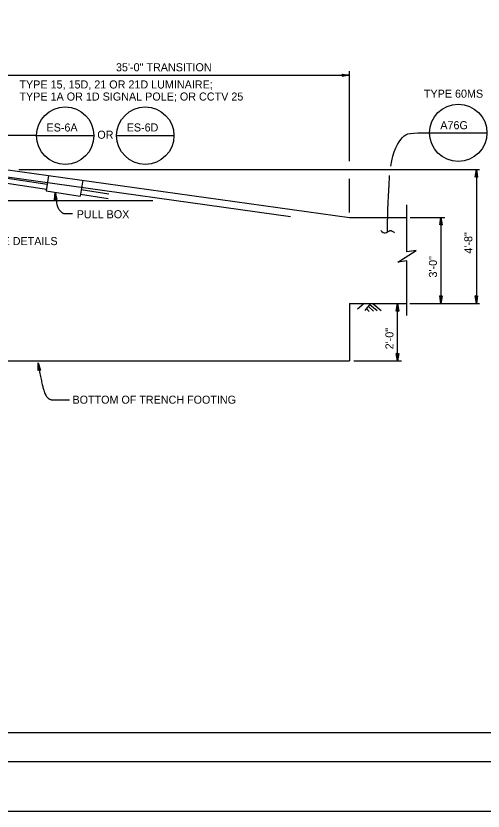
# Model space of a CAD drawing. Extents: x -893 to 867, y -474 to 712.
# Drawn here: x -128 to 279, y -474 to 218 of the extents above; entities that cross this region are included whole.
import ezdxf

# ---------------------------------------------------------------- set-up
doc = ezdxf.new("R2010")
doc.units = 0
for name, color, linetype in [('border_PLOTTING-ELEMENTS', 7, 'Continuous'), ('border_rw_22x34_Cut_Lines', 7, 'Continuous'), ('border_SHEET', 7, 'Continuous'), ('str_Concrete-A', 7, 'Continuous'), ('str_Misc-Steel-F', 7, 'Continuous'), ('str_Text-A', 7, 'Continuous')]:
    doc.layers.add(name, color=color, linetype=linetype)

msp = doc.modelspace()

# ---------------------------------------------------------------- linework, layer by layer
at = {"layer": 'border_PLOTTING-ELEMENTS'}
for points in [[(-893.45, -474.04), (866.55, -474.04), (866.55, 711.96), (-893.45, 711.96)], [(-863.45, 668.96), (836.55, 668.96), (836.55, -431.04), (-863.45, -431.04)]]:
    msp.add_lwpolyline(points, close=True, dxfattribs=at)
at = {"layer": 'border_rw_22x34_Cut_Lines'}
msp.add_lwpolyline([(-863.45, 668.96), (836.55, 668.96), (836.55, -431.04), (-863.45, -431.04)], close=True, dxfattribs=at)
at = {"layer": 'border_SHEET'}
msp.add_line((811.55, -406.04), (-813.45, -406.04), dxfattribs=at)
at = {"layer": 'str_Concrete-A'}
for p, q in [((-136.82, 84.53), (163.18, 42.86)), ((-99.21, 79.31), (-101.27, 65.91)), ((-69.42, 75.17), (-71.54, 61.36)), ((-101.27, 65.91), (-71.54, 61.36)), ((213.1, 12.91), (213.1, 53.8)), ((163.18, 42.86), (213.19, 42.86)), ((205.1, 3.91), (221.1, 13.91)), ((221.1, 13.91), (213.1, 12.91)), ((213.1, 4.91), (205.1, 3.91)), ((213.1, -42.7), (213.1, 4.91)), ((163.18, -32.14), (163.18, -82.14)), ((163.18, -32.14), (213.19, -32.14)), ((175.79, -32.12), (170.09, -37.2)), ((170.09, -32.14), (210.09, -32.14)), ((181.2, -32.16), (176.5, -38.14)), ((180.73, -33.06), (187.18, -38.36)), ((183.39, -32.18), (190.6, -38.12)), ((178, -36.43), (180.06, -38.96)), ((179.56, -34.71), (183.96, -38.71)), ((-636.82, -82.14), (163.18, -82.14))]:
    msp.add_line(p, q, dxfattribs=at)
at = {"layer": 'str_Misc-Steel-F'}
for p, q in [((-137.38, 78.3), (111.71, 43.7)), ((-137.12, 77.26), (-100.39, 71.64)), ((-137.29, 73.07), (-101.02, 67.52)), ((-71.29, 62.98), (-47.29, 59.31)), ((-70.66, 67.1), (-46.66, 63.43)), ((-458.7, 57.48), (-8.31, 57.48))]:
    msp.add_line(p, q, dxfattribs=at)
at = {"layer": 'str_Text-A'}
for p, q in [((-136.82, 166.53), (163.18, 166.53)), ((156.93, 167.08), (156.59, 167.63)), ((156.59, 167.63), (163.18, 166.53)), ((163.18, 166.53), (156.59, 165.43)), ((156.76, 167.36), (163.18, 166.53)), ((163.18, 166.53), (156.76, 165.71)), ((163.18, 166.53), (156.93, 167.08)), ((156.93, 167.08), (157.26, 166.53)), ((156.93, 165.98), (163.18, 166.53)), ((157.26, 166.53), (156.93, 165.98)), ((163.18, 166.53), (157.09, 166.81)), ((157.09, 166.26), (163.18, 166.53)), ((157.26, 166.53), (163.18, 166.53)), ((163.18, 91.86), (163.18, 170.04)), ((156.93, 165.98), (156.59, 165.43)), ((-109.66, 114.02), (-227.95, 114.02)), ((-109.66, 114.02), (-59.68, 114.02)), ((-39.9, 114.02), (10.08, 114.02)), ((232.83, 116.47), (282.81, 116.47)), ((-125.11, 84.53), (276.37, 84.53)), ((272.49, 77.94), (273.59, 84.53)), ((272.77, 78.11), (273.59, 84.53)), ((273.59, 84.53), (273.04, 78.27)), ((273.59, 84.53), (273.31, 78.44)), ((273.59, 84.53), (273.59, -32.14)), ((273.59, 78.61), (273.59, 84.53)), ((273.59, 84.53), (274.69, 77.94)), ((274.14, 78.27), (273.59, 84.53)), ((273.87, 78.44), (273.59, 84.53)), ((273.59, 84.53), (274.42, 78.11)), ((163.18, 47.13), (163.18, 76.34)), ((273.04, 78.27), (272.49, 77.94)), ((273.04, 78.27), (273.59, 78.61)), ((273.59, 78.61), (274.14, 78.27)), ((274.14, 78.27), (274.69, 77.94)), ((-94.05, 58.14), (-93.4, 64.76)), ((-93.78, 58.33), (-93.4, 64.76)), ((-93.4, 64.76), (-93.52, 58.51)), ((-93, 58.89), (-93.4, 64.76)), ((-93.4, 64.76), (-91.86, 58.29)), ((-92.43, 58.59), (-93.4, 64.76)), ((-93.4, 64.76), (-93.26, 58.7)), ((-92.71, 58.74), (-93.4, 64.76)), ((-93.4, 64.76), (-92.14, 58.44)), ((-93.52, 58.51), (-94.05, 58.14)), ((-93.52, 58.51), (-93, 58.89)), ((-93, 58.89), (-92.43, 58.59)), ((-92.43, 58.59), (-91.86, 58.29)), ((216, 42.86), (246.24, 42.86)), ((241.67, 36.27), (242.77, 42.86)), ((241.95, 36.44), (242.77, 42.86)), ((242.77, 42.86), (242.22, 36.61)), ((242.77, 42.86), (242.5, 36.78)), ((242.77, 42.86), (242.77, -32.14)), ((242.77, 36.95), (242.77, 42.86)), ((242.77, 42.86), (243.87, 36.27)), ((243.32, 36.61), (242.77, 42.86)), ((243.05, 36.78), (242.77, 42.86)), ((242.77, 42.86), (243.6, 36.44)), ((242.22, 36.61), (241.67, 36.27)), ((242.22, 36.61), (242.77, 36.95)), ((242.77, 36.95), (243.32, 36.61)), ((243.32, 36.61), (243.87, 36.27)), ((242.22, -25.88), (241.67, -25.54)), ((242.77, -32.14), (241.67, -25.54)), ((242.77, -32.14), (241.95, -25.71)), ((242.22, -25.88), (242.77, -32.14)), ((242.77, -26.22), (242.22, -25.88)), ((242.5, -26.05), (242.77, -32.14)), ((243.87, -25.54), (242.77, -32.14)), ((243.6, -25.71), (242.77, -32.14)), ((242.77, -32.14), (243.32, -25.88)), ((243.32, -25.88), (242.77, -26.22)), ((242.77, -32.14), (243.05, -26.05)), ((242.77, -26.22), (242.77, -32.14)), ((243.32, -25.88), (243.87, -25.54)), ((273.04, -25.88), (272.49, -25.54)), ((273.59, -32.14), (272.49, -25.54)), ((273.59, -32.14), (272.76, -25.71)), ((273.04, -25.88), (273.59, -32.14)), ((273.59, -26.22), (273.04, -25.88)), ((273.31, -26.05), (273.59, -32.14)), ((274.69, -25.54), (273.59, -32.14)), ((274.41, -25.71), (273.59, -32.14)), ((273.59, -32.14), (274.14, -25.88)), ((274.14, -25.88), (273.59, -26.22)), ((273.59, -32.14), (273.86, -26.05)), ((273.59, -26.22), (273.59, -32.14)), ((274.14, -25.88), (274.69, -25.54)), ((203.74, -38.73), (204.84, -32.14)), ((204.02, -38.56), (204.84, -32.14)), ((204.84, -32.14), (204.29, -38.39)), ((204.84, -32.14), (204.57, -38.22)), ((204.84, -82.14), (204.84, -32.14)), ((204.84, -38.05), (204.84, -32.14)), ((204.84, -32.14), (205.94, -38.73)), ((205.39, -38.39), (204.84, -32.14)), ((205.12, -38.22), (204.84, -32.14)), ((204.84, -32.14), (205.67, -38.56)), ((215.61, -32.14), (276.37, -32.14)), ((204.29, -38.39), (203.74, -38.73)), ((204.29, -38.39), (204.84, -38.05)), ((204.84, -38.05), (205.39, -38.39)), ((205.39, -38.39), (205.94, -38.73)), ((204.29, -75.88), (203.74, -75.54)), ((204.84, -82.14), (203.74, -75.54)), ((204.84, -82.14), (204.02, -75.71)), ((204.29, -75.88), (204.84, -82.14)), ((204.84, -76.22), (204.29, -75.88)), ((204.57, -76.05), (204.84, -82.14)), ((205.94, -75.54), (204.84, -82.14)), ((205.67, -75.71), (204.84, -82.14)), ((204.84, -82.14), (205.39, -75.88)), ((205.39, -75.88), (204.84, -76.22)), ((204.84, -82.14), (205.12, -76.05)), ((205.39, -75.88), (205.94, -75.54)), ((166.69, -82.14), (208.35, -82.14)), ((204.84, -76.22), (204.84, -82.14)), ((-107.38, -89.61), (-108.36, -83.8)), ((-108.35, -90.45), (-108.36, -83.8)), ((-108.36, -83.8), (-106.19, -90.09)), ((-106.78, -89.85), (-108.36, -83.8)), ((-108.36, -83.8), (-107.86, -90.03)), ((-108.11, -90.24), (-108.36, -83.8)), ((-108.36, -83.8), (-107.62, -89.82)), ((-107.08, -89.73), (-108.36, -83.8)), ((-108.36, -83.8), (-106.49, -89.97)), ((-107.86, -90.03), (-107.38, -89.61)), ((-107.38, -89.61), (-106.78, -89.85)), ((-106.78, -89.85), (-106.19, -90.09)), ((-107.86, -90.03), (-108.35, -90.45))]:
    msp.add_line(p, q, dxfattribs=at)
for centre in [(-84.67, 114.02), (-14.91, 114.02), (257.82, 116.47)]:
    msp.add_circle(centre, 24.99, dxfattribs=at)
for points, degree in [([(198.93, 87.4), (201.06, 100.45), (209.57, 116.47), (216.37, 116.47), (232.34, 116.47)], 3), ([(196.25, 30.34), (196.25, 46.51), (196.91, 58.69), (197.98, 79.32)], 2), ([(-93.4, 64.76), (-92.62, 53.36), (-87.64, 46.29), (-83.43, 46.29), (-78.24, 46.29)], 2), ([(190.24, 31.34), (191.57, 30.01), (194.24, 28.14), (198.25, 32.54), (200.92, 30.67), (202.26, 29.34)], 3), ([(-108.36, -83.8), (-104.73, -105.35), (-99.85, -116.01), (-91.46, -116.01), (-80.92, -116.01)], 2)]:
    msp.add_open_spline(points, degree=degree, dxfattribs=at)

# ---------------------------------------------------------------- texts
for s, height, p in [('35\'-0" TRANSITION', 7.02, (-40.46, 170.04)), ('TYPE 15, 15D, 21 OR 21D LUMINAIRE;', 7.02, (-124.58, 155.07)), ('TYPE 60MS', 7.02, (227.84, 147.03)), ('TYPE 1A OR 1D SIGNAL POLE; OR CCTV 25', 7.02, (-124.58, 144.54)), ('ES-6A', 7, (-100.95, 117.62)), ('ES-6D', 7, (-31.08, 117.62)), ('A76G', 7.02, (242.18, 119.59)), ('OR', 7.02, (-56.69, 111.3)), ('PULL BOX', 7.02, (-74.71, 42.06)), ('ANCHORAGE DETAILS', 7.02, (-193.54, 18.7)), ('BOTTOM OF TRENCH FOOTING', 7, (-78.34, -119.36))]:
    msp.add_text(s, height=height, dxfattribs=at).set_placement(p)
for s, p in [('4\'-8"', (270.08, 11.27)), ('3\'-0"', (239.26, -9.54)), ('2\'-0"', (201.33, -72.06))]:
    msp.add_text(s, height=7.02, rotation=90, dxfattribs=at).set_placement(p)

doc.saveas('drawing.dxf')
